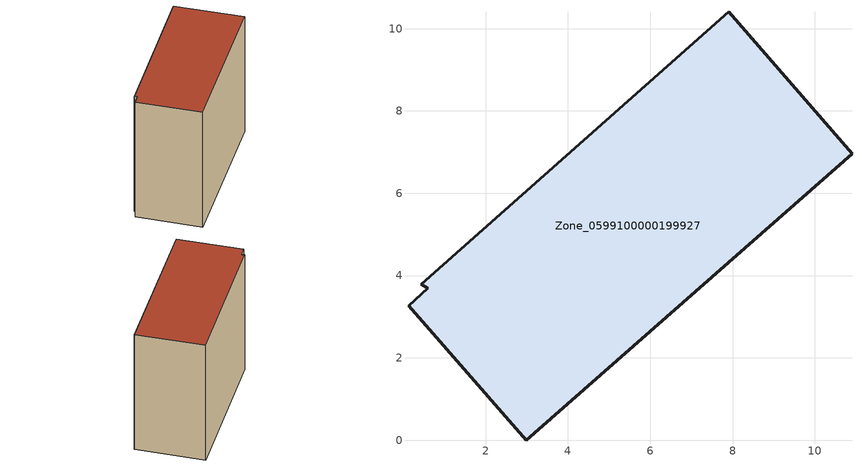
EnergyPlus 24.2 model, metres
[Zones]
Zone_0599100000199927
 floor ground (C_G): 0.13,3.27 0.59,3.69 0.43,3.79 7.91,10.41 10.9,6.96 2.99,0 z0
 wall outside (C_F): 2.99,0 10.9,6.96 7.91,10.41 0.43,3.79 0.59,3.69 0.13,3.27 2.99,0 z0:8.73
 roof outside (C_R): 0.59,3.69 0.13,3.27 2.99,0 10.9,6.96 7.91,10.41 0.43,3.79 z8.73
[BUILDING]
Pand.0599100000199927: North Axis=0; Terrain=City; Loads Convergence Tolerance Value=0.04; Temperature Convergence Tolerance Value=0.4; Solar Distribution=FullExterior; Maximum Number of Warmup Days=25; Minimum Number of Warmup Days=1
[Site:Location]
Rotterdam.The.Hague.AP_ZH_NLD Design_Conditions: Latitude=51.96; Longitude=4.45; Time Zone=1; Elevation=-4.5
[SITE:GROUNDTEMPERATURE:BUILDINGSURFACE]
18, 18, 18, 18, 18, 18, 18, 18, 18, 18, 18, 18
[MATERIAL] Thermal Absorptance=0.9; Solar Absorptance=0.7; Visible Absorptance=0.7
Name | Roughness | Thickness | Conductivity | Density | Specific Heat
G.TI.1946 | MediumSmooth | 0.15 | 1 | 540 | 1210
F.TI.1946 | Rough | 0.3 | 0.857143 | 1920 | 840
R.TI.1946 | MediumRough | 0.2 | 0.1 | 1500 | 1000
[CONSTRUCTION]
C_G: G.TI.1946
C_F: F.TI.1946
C_R: R.TI.1946
[ZONE]
Zone_0599100000199927: Type=1; Multiplier=1; Ceiling Height=Autocalculate; Volume=Autocalculate; Floor Area=autocalculate; Part of Total Floor Area=Yes
[ZONEINFILTRATION:DESIGNFLOWRATE]
Infil_Zone_0599100000199927: Zone or ZoneList or Space or SpaceList=Zone_0599100000199927; Schedule=AlwaysOn; Design Flow Rate Calculation Method=Flow/Area; Flow Rate per Floor Area=0.003; Constant Term Coefficient=1; Temperature Term Coefficient=0; Velocity Term Coefficient=0; Velocity Squared Term Coefficient=0
[HVACTEMPLATE:ZONE:IDEALLOADSAIRSYSTEM]
Zone_0599100000199927: Maximum Heating Supply Air Temperature=50; Minimum Cooling Supply Air Temperature=13; Maximum Heating Supply Air Humidity Ratio=0.0156; Minimum Cooling Supply Air Humidity Ratio=0.0077; Heating Limit=NoLimit; Cooling Limit=NoLimit; Dehumidification Control Type=ConstantSensibleHeatRatio; Cooling Sensible Heat Ratio=0.7; Dehumidification Setpoint=60; Humidification Control Type=None; Humidification Setpoint=30; Outdoor Air Method=None; Outdoor Air Flow Rate per Person=0.00944; Outdoor Air Flow Rate per Zone Floor Area=0; Outdoor Air Flow Rate per Zone=0; Demand Controlled Ventilation Type=None; Outdoor Air Economizer Type=NoEconomizer; Heat Recovery Type=None; Sensible Heat Recovery Effectiveness=0.7; Latent Heat Recovery Effectiveness=0.65
[ZONECONTROL:THERMOSTAT]
ThermostatControl_Zone_0599100000199927: Zone or ZoneList=Zone_0599100000199927; Control Type Schedule=DualSetpointControlType; Control 1=Thermostat_Zone_0599100000199927; Temperature Difference Between Cutout And Setpoint=0
[THERMOSTATSETPOINT:DUALSETPOINT]
Thermostat_Zone_0599100000199927: Heating Setpoint Temperature Schedule=HeatingSetpoint_Zone_0599100000199927; Cooling Setpoint Temperature Schedule=CoolingSetpoint_Zone_0599100000199927
[SCHEDULE:COMPACT]
HeatingSetpoint_Zone_0599100000199927: Through: 12/31, For: AllDays, Until: 24:00, 21
CoolingSetpoint_Zone_0599100000199927: Through: 12/31, For: AllDays, Until: 24:00, 24
DualSetpointControlType: Through: 12/31, For: AllDays, Until: 24:00, 4
AlwaysOn: Through: 12/31, For: AllDays, Until: 24:00, 1
